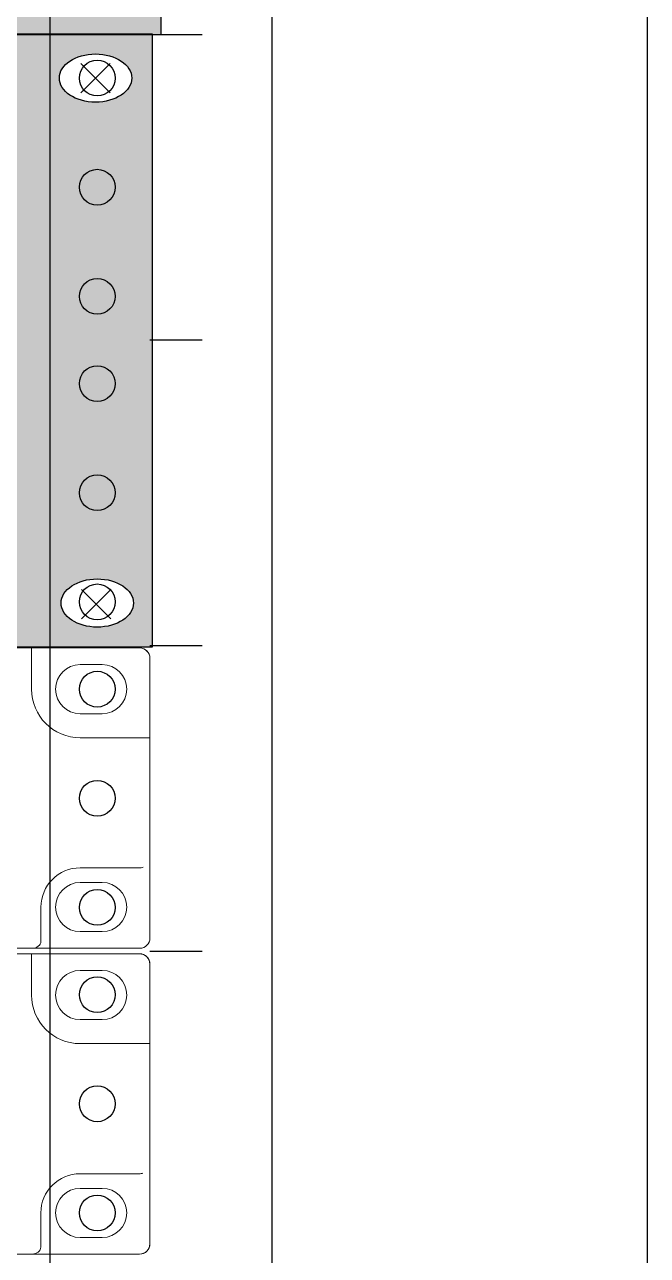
# Model space of a CAD drawing. Header units: millimetres. Extents: x 11355 to 11505, y 8083 to 8171.
# Drawn here: x 11501.09 to 11504.65, y 8148.38 to 8155.43 of the extents above; entities that cross this region are included whole.
import ezdxf

# ---------------------------------------------------------------- set-up
doc = ezdxf.new("R2010")
doc.units = ezdxf.units.MM
for name, color, linetype in [('Bandeja Fija 2U', 7, 'Continuous'), ('Ordenador de cables 2U', 7, 'Continuous'), ('Rack - Base 45U', 7, 'Continuous'), ('Servidor - Dell Power Edge R730', 7, 'Continuous'), ('SW - Aruba Serie 6000', 7, 'Continuous')]:
    doc.layers.add(name, color=color, linetype=linetype)
doc.styles.add('Notes', font='arial.ttf', dxfattribs={"height": 3})

# ---------------------------------------------------------------- blocks, each defined once
blk = doc.blocks.new('*U41')
at = {"layer": 'Bandeja Fija 2U'}
h = blk.add_hatch(color=254, dxfattribs=at)
h.paths.add_polyline_path([(13.02066524082147, 6.829623640554814), (13.02066524082056, 82.55000000000007), (-8.01271707127944, 82.55000000000005), (-8.012717071279411, -6.349999999999964), (473.0173977743088, -6.349999999999964), (473.0173977743088, 82.55000000000005), (451.9840154622088, 82.55000000000007), (451.9840154622088, 6.829623640554814)])
edge = h.paths.add_edge_path(flags=16)
edge.add_ellipse((0, 0), major_axis=(5.007948169547339, 0), ratio=0.6993447283569677, start_angle=0, end_angle=360)
edge = h.paths.add_edge_path(flags=16)
edge.add_ellipse((0, 76.19999999999999), major_axis=(5.007948169547337, 0), ratio=0.6993447283569653, start_angle=0, end_angle=360)
edge = h.paths.add_edge_path(flags=16)
edge.add_ellipse((465.004680703033, 0), major_axis=(-5.007948169547339, 0), ratio=0.6993447283569677, start_angle=0, end_angle=360)
edge = h.paths.add_edge_path(flags=16)
edge.add_ellipse((465.004680703033, 76.19999999999999), major_axis=(-5.007948169547337, 0), ratio=0.6993447283569653, start_angle=0, end_angle=360)
at = {"layer": 'Bandeja Fija 2U', "color": 7, "linetype": 'Continuous'}
for p in [(473.0173977743088, 82.55000000000007), (-8.01271707127944, -6.349999999999966)]:
    blk.add_line(p, (473.0173977743088, -6.349999999999966), dxfattribs=at)
at = {"layer": 'Bandeja Fija 2U', "style": 'Notes', "flags": 3}
blk.add_attdef('CODIGO', (-8.01271707127944, -14.34999999999997), '', height=3, dxfattribs=at)
blk = doc.blocks.new('*U43')
at = {"layer": 'Ordenador de cables 2U'}
h = blk.add_hatch(color=253, dxfattribs=at)
h.paths.add_polyline_path([(473.0000000000016, 6.35000000000025), (453.3800000000063, 6.35000000000025), (453.3800000000063, 3.669999999999959), (451.26, 3.669999999999959), (451.26, 6.35000000000025), (13.57999999999987, 6.35000000000025), (13.57999999999981, 3.669999999999959), (11.46000000000441, 3.669999999999959), (11.46000000000441, 6.35000000000025), (-8.499999999998295, 6.35000000000025), (-8.499999999998295, -82.54999999999984), (11.680000000002, -82.54999999999984), (11.68000000000205, -79.88999999999999), (13.79999999999734, -79.88999999999999), (13.79999999999734, -82.57000000000028), (451.2200000000028, -82.54999999999984), (451.2200000000028, -79.86999999999955), (453.3400000000054, -79.86999999999955), (453.3400000000054, -82.54999999999984), (473.0000000000016, -82.54999999999984)])
h.paths.add_polyline_path([(447.0500000000125, -36.09999999999991), (447.0500000000125, -80.09999999999991, -0.9616593045760485), (443.4554967192411, -80.24056306520632), (443.4500001358102, -36.09999999999991), (443.4500000000126, 3.899999993889196, -1.000026809571442), (447.0499999974252, 3.89990348684961), (447.0521446687941, 3.900000000000091)], flags=16)
edge = h.paths.add_edge_path(flags=16)
edge.add_ellipse((464.7500000000007, 1.13686837721616e-13), major_axis=(5.250000000000102, 0), ratio=0.6666666666666524, start_angle=0, end_angle=360)
edge = h.paths.add_edge_path(flags=16)
edge.add_ellipse((465.0000000000007, -76.19999999999993), major_axis=(5.249999999999821, 0), ratio=0.6666666666666878, start_angle=0, end_angle=360)
h.paths.add_polyline_path([(376.0500000000089, -36.09999999999991), (376.0500000000089, -80.09999999999991, -0.9616593045760662), (372.4554967192374, -80.24056306520646), (372.4500001358065, -36.09999999999991), (372.4500000000089, 3.899999993889196, -1.000026809499864), (376.0499999974217, 3.89990348684961), (376.0521446687905, 3.900000000000091)], flags=16)
h.paths.add_polyline_path([(305.0500000000053, -36.09999999999991), (305.0500000000053, -80.09999999999991, -0.9616593045760171), (301.4554967192338, -80.24056306520627), (301.4500001358029, -36.09999999999991), (301.4500000000053, 3.899999993889196, -1.000026809648133), (305.049999997418, 3.89990348684961), (305.0521446687869, 3.900000000000091)], flags=16)
h.paths.add_polyline_path([(234.0500000000017, -36.09999999999991), (234.0500000000017, -80.09999999999991, -0.9616593045760171), (230.4554967192302, -80.24056306520627), (230.4500001357993, -36.09999999999991), (230.4500000000016, 3.899999993889196, -1.000026809648133), (234.0499999974144, 3.89990348684961), (234.0521446687832, 3.900000000000091)], flags=16)
h.paths.add_polyline_path([(163.049999999998, -36.09999999999991), (163.049999999998, -80.09999999999991, -0.961659304576115), (159.4554967192265, -80.24056306520664), (159.4500001357956, -36.09999999999991), (159.449999999998, 3.899999993889196, -1.000026809648133), (163.0499999974107, 3.89990348684961), (163.0521446687795, 3.900000000000091)], flags=16)
h.paths.add_polyline_path([(92.04999999999438, -36.09999999999991), (92.04999999999438, -80.09999999999991, -0.961659304576115), (88.45549671922288, -80.24056306520664), (88.45000013579198, -36.09999999999991), (88.44999999999436, 3.899999993889196, -1.000026809648133), (92.0499999974071, 3.89990348684961), (92.0521446687759, 3.900000000000091)], flags=16)
h.paths.add_polyline_path([(21.04999999999075, -36.09999999999991), (21.04999999999075, -80.09999999999991, -0.961659304576115), (17.45549671921924, -80.24056306520664), (17.45000013578834, -36.09999999999991), (17.44999999999072, 3.899999993889196, -1.000026809648133), (21.04999999740346, 3.89990348684961), (21.05214466877231, 3.900000000000091)], flags=16)
edge = h.paths.add_edge_path(flags=16)
edge.add_ellipse((-1.13686837721616e-13, 1.13686837721616e-13), major_axis=(5.249999999999975, 0), ratio=0.6666666666666685, start_angle=0, end_angle=360)
edge = h.paths.add_edge_path(flags=16)
edge.add_ellipse((-1.13686837721616e-13, -76.19999999999993), major_axis=(5.249999999999975, 0), ratio=0.6666666666666683, start_angle=0, end_angle=360)
edge = h.paths.add_edge_path()
edge.add_line((30.74999238956161, -42.59843140897009), (30.74999999999073, -34.57142821340267))
edge.add_arc((31.74896721286812, -34.61686506622463), 0.9999999999999968, 177.3957634965571, 180.0073592358809)
edge.add_line((30.74896722111691, -34.61699350912083), (30.74999238956161, -42.59843140897009))
edge = h.paths.add_edge_path(flags=0)
edge.add_arc((38.74999999999255, -60.60999999999842), 8.000000000001704, 180, 270)
edge.add_line((38.74999999999255, -68.61000000000013), (70.74999999999255, -68.61000000000013))
edge.add_arc((70.74999999999255, -60.60999999999831), 8.00000000000182, 270, 360)
edge.add_line((78.74999999999437, -60.60999999999831), (78.74999999999437, -16.61000000000195))
edge.add_arc((70.74999999999255, -16.61000000000195), 8.00000000000182, 0, 90)
edge.add_line((70.74999999999255, -8.610000000000127), (38.74999999999255, -8.610000000000127))
edge.add_arc((38.74999999999255, -16.61000000000195), 8.00000000000182, 90, 180)
edge.add_line((30.74999999999073, -16.61000000000195), (30.74999999999085, -60.60999999999842))
edge = h.paths.add_edge_path(flags=0)
edge.add_arc((425.7500000000107, -16.61000000000195), 8.00000000000182, 0, 90)
edge.add_line((425.7500000000107, -8.610000000000127), (393.7500000000107, -8.610000000000127))
edge.add_arc((393.7500000000107, -16.61000000000195), 8.00000000000182, 90, 180)
edge.add_line((385.7500000000089, -16.61000000000195), (385.750000000009, -60.60999999999842))
edge.add_arc((393.7500000000107, -60.60999999999842), 8.000000000001704, 180, 270)
edge.add_line((393.7500000000107, -68.61000000000013), (425.7500000000107, -68.61000000000013))
edge.add_arc((425.7500000000107, -60.60999999999831), 8.00000000000182, 270, 360)
edge.add_line((433.7500000000126, -60.60999999999831), (433.7500000000126, -16.61000000000195))
edge = h.paths.add_edge_path(flags=0)
edge.add_arc((322.7500000000071, -60.60999999999842), 8.000000000001705, 179.9999999999999, 270)
edge.add_line((322.7500000000071, -68.61000000000013), (354.7500000000071, -68.61000000000013))
edge.add_arc((354.7500000000071, -60.60999999999831), 8.00000000000182, 270, 360)
edge.add_line((362.7500000000089, -60.60999999999831), (362.7500000000089, -16.61000000000195))
edge.add_arc((354.7500000000071, -16.61000000000195), 8.00000000000182, 0, 90)
edge.add_line((354.7500000000071, -8.610000000000127), (322.7500000000071, -8.610000000000127))
edge.add_arc((322.7500000000071, -16.61000000000195), 8.00000000000182, 90, 180)
edge.add_line((314.7500000000053, -16.61000000000195), (314.7500000000054, -60.6099999999984))
edge = h.paths.add_edge_path(flags=0)
edge.add_arc((283.7500000000035, -16.61000000000195), 8.000000000001823, 2.035554996136651e-13, 90)
edge.add_line((283.7500000000035, -8.610000000000127), (251.7500000000035, -8.610000000000127))
edge.add_arc((251.7500000000035, -16.61000000000195), 8.00000000000182, 90, 180)
edge.add_line((243.7500000000016, -16.61000000000195), (243.7500000000018, -60.60999999999842))
edge.add_arc((251.7500000000035, -60.60999999999842), 8.000000000001704, 180, 270)
edge.add_line((251.7500000000035, -68.61000000000013), (283.7500000000035, -68.61000000000013))
edge.add_arc((283.7500000000035, -60.60999999999831), 8.00000000000182, 270, 360)
edge.add_line((291.7500000000053, -60.60999999999831), (291.7500000000053, -16.61000000000192))
edge = h.paths.add_edge_path(flags=0)
edge.add_arc((212.7499999999998, -16.61000000000196), 8.000000000001819, 1.048247211916746e-10, 90)
edge.add_line((212.7499999999998, -8.610000000000142), (180.7499999999998, -8.610000000000127))
edge.add_arc((180.7499999999998, -16.61000000000195), 8.00000000000182, 90, 180)
edge.add_line((172.749999999998, -16.61000000000195), (172.7499999999981, -60.60999999999842))
edge.add_arc((180.7499999999998, -60.60999999999842), 8.000000000001704, 180, 270)
edge.add_line((180.7499999999998, -68.61000000000013), (212.7499999999998, -68.61000000000013))
edge.add_arc((212.7499999999998, -60.60999999999831), 8.00000000000182, 270, 360)
edge.add_line((220.7500000000016, -60.60999999999831), (220.7500000000016, -16.60999999998732))
edge = h.paths.add_edge_path(flags=0)
edge.add_arc((109.7499999999962, -60.60999999999842), 8.000000000001704, 180, 270)
edge.add_line((109.7499999999962, -68.61000000000013), (141.7499999999962, -68.61000000000013))
edge.add_arc((141.7499999999962, -60.60999999999831), 8.00000000000182, 270, 360)
edge.add_line((149.749999999998, -60.60999999999831), (149.749999999998, -16.61000000000195))
edge.add_arc((141.7499999999962, -16.61000000000195), 8.00000000000182, 0, 90)
edge.add_line((141.7499999999962, -8.610000000000127), (109.7499999999962, -8.610000000000127))
edge.add_arc((109.7499999999962, -16.61000000000195), 8.00000000000182, 90, 180)
edge.add_line((101.7499999999944, -16.61000000000195), (101.7499999999945, -60.60999999999842))
at = {"layer": 'Ordenador de cables 2U', "color": 7, "linetype": 'Continuous'}
for p, q in [((473.0000000000016, 6.35000000000025), (453.3800000000063, 6.35000000000025)), ((473.0000000000016, -82.54999999999984), (473.0000000000016, 6.350000000000193)), ((453.3400000000054, -82.54999999999984), (473.0000000000016, -82.54999999999984))]:
    blk.add_line(p, q, dxfattribs=at)
at = {"layer": 'Ordenador de cables 2U', "color": 1}
for p, q in [((462.628679656441, 2.12132034355966), (466.8713203435601, -2.121320343559432)), ((462.628679656441, -2.121320343559432), (466.8713203435605, 2.12132034355966)), ((462.713948379813, -74.24341093306832), (466.9565890669321, -78.48605162018741)), ((462.713948379813, -78.48605162018741), (466.9565890669325, -74.24341093306832))]:
    blk.add_line(p, q, dxfattribs=at)
at = {"layer": 'Ordenador de cables 2U', "color": 7, "linetype": 'Continuous'}
for centre, major_axis, ratio in [((464.7500000000007, 1.13686837721616e-13), (5.250000000000102, 0), 0.6666666666666524), ((465.0000000000007, -76.19999999999993), (5.249999999999821, 0), 0.6666666666666878)]:
    blk.add_ellipse(centre, major_axis=major_axis, ratio=ratio, dxfattribs=at)
at = {"layer": 'Ordenador de cables 2U', "style": 'Notes', "flags": 3}
blk.add_attdef('CÓDIGO', (-8.499999999998295, -90.5499999999999), '', height=3, dxfattribs=at)
blk = doc.blocks.new('Rack 45U')
at = {"layer": 'Rack - Base 45U'}
for p, q in [((2328.770903884529, 1370.15298207524), (2328.770903884539, 1455.271092075243)), ((2326.622753884539, 1370.152982075241), (2326.622753884539, 1454.61109207524)), ((2325.352753884539, 1372.819076268078), (2325.352753884539, 1451.934076268078)), ((2325.922753884539, 1442.939076268078), (2326.222753884539, 1442.939076268078)), ((2325.922753884539, 1441.189076268078), (2326.222753884539, 1441.189076268078)), ((2325.922753884539, 1439.439076268078), (2326.222753884539, 1439.439076268078)), ((2325.922753884539, 1437.689076268078), (2326.222753884539, 1437.689076268078))]:
    blk.add_line(p, q, dxfattribs=at)
for centre in [(2325.622753884539, 1442.689076268078), (2325.622753884539, 1442.064076268078), (2325.622753884539, 1441.439076268078), (2325.622753884539, 1440.939076268078), (2325.622753884539, 1440.314076268078), (2325.622753884539, 1439.689076268078), (2325.622753884539, 1439.189076268078), (2325.622753884539, 1438.564076268078), (2325.622753884539, 1437.939076268078), (2325.622753884539, 1437.439076268078), (2325.622753884539, 1436.814076268078), (2325.622753884539, 1436.189076268078)]:
    blk.add_circle(centre, 0.1024999999999991, dxfattribs=at)
blk = doc.blocks.new('SW - Aruba Serie 6000')
at = {"layer": 'SW - Aruba Serie 6000', "color": 7, "linetype": 'Continuous', "lineweight": 0}
for p, q in [((2358.331778063756, 1418.398778942278), (2359.099532405264, 1418.398778942278)), ((2358.480669932154, 1418.398778942278), (2358.480669932154, 1418.162548682278)), ((2359.099176793463, 1418.398423330477), (2358.535212814894, 1418.398423330477)), ((2359.099532405264, 1418.398778942278), (2359.099176793463, 1418.398423330477)), ((2358.884947591011, 1418.303349106404), (2358.758958119011, 1418.303349106404)), ((2359.158225363711, 1418.33937476023), (2359.158580975512, 1418.339730372031)), ((2359.158225363711, 1418.33937476023), (2359.158225363719, 1416.737639397317)), ((2358.758958119011, 1418.022779111778), (2358.758958119011, 1418.021748258142)), ((2358.758958119011, 1418.021748258142), (2358.884947591011, 1418.021748258142)), ((2358.758958119011, 1417.884260495421), (2359.158580975512, 1417.884260495421)), ((2358.758958119011, 1417.139088593777), (2359.098298979081, 1417.139088593777)), ((2358.884947591011, 1417.055265899404), (2358.758958119011, 1417.055265899404)), ((2358.534335000502, 1416.718834354952), (2358.534335000502, 1416.914465475278)), ((2358.758958119011, 1416.773665051147), (2358.884947591011, 1416.773665051147)), ((2340.21719791155, 1416.678590827069), (2359.099523410511, 1416.678146564499)), ((2359.099176793463, 1416.678590827069), (2359.099532405264, 1416.678235215278)), ((2359.158580975512, 1416.737283785526), (2359.158225363711, 1416.737639397316))]:
    blk.add_line(p, q, dxfattribs=at)
for centre, radius, start, end in [((2358.758958119011, 1418.162548682278), 0.1408004241315804, 90, 270), ((2358.884947591011, 1418.162548682278), 0.1408004241315804, 270, 90), ((2358.758958119011, 1418.162548682278), 0.2782881868576709, 180, 270), ((2358.758958119011, 1416.914465475278), 0.2246231185016472, 90, 180), ((2358.758958119011, 1416.914465475278), 0.1408004241315804, 90, 270), ((2358.884947591011, 1416.914465475278), 0.1408004241315804, 270, 90), ((2359.099523410511, 1416.737204129499), 0.05905756500000078, 270, 0)]:
    blk.add_arc(centre, radius, start, end, dxfattribs=at)
at = {"layer": 'SW - Aruba Serie 6000', "color": 7, "linetype": 'Continuous', "lineweight": 0, "extrusion": (0, 0, -1)}
for centre, major_axis, ratio, start_param, end_param in [((2359.099170796512, 1418.339368763269), (-0.04176000469189317, 0.04176000469183649), 0.9998985176, 0.7855504566456716, 2.3560421969455), ((2359.099514414381, 1418.339712381148), (-0.04177272616282453, -0.04177272616282525), 0.9996954598999997, 2.356346783439934, 3.926838523739693), ((2358.484037387345, 1416.717956540571), (-0.05027865380084401, -0.001771434649026791), 0.7822770925000003, 3.186600423281884, 4.739943457556802)]:
    blk.add_ellipse(centre, major_axis=major_axis, ratio=ratio, start_param=start_param, end_param=end_param, dxfattribs=at)
at = {"layer": 'SW - Aruba Serie 6000', "color": 7, "linetype": 'Continuous', "lineweight": 0, "extrusion": (-1.743665549049605e-14, 1.743665549049605e-14, -0.9999999999999998)}
blk.add_ellipse((2359.098277390028, 1417.209968467126), major_axis=(-0.05012727139538998, 0.05012727139538857), ratio=0.9996954599, start_param=3.632516788636376, end_param=3.926838523739665, dxfattribs=at)
at = {"layer": 'SW - Aruba Serie 6000', "color": 7, "linetype": 'Continuous', "lineweight": 0, "extrusion": (0, 0, -0.9999999999999998)}
blk.add_ellipse((2359.099170796512, 1416.737645394277), major_axis=(-0.04176000469186589, -0.04176000469186446), ratio=0.9998985176, start_param=3.927143110234817, end_param=5.497634850534627, dxfattribs=at)
at = {"layer": 'SW - Aruba Serie 6000', "color": 7, "linetype": 'Continuous', "lineweight": 0, "extrusion": (-1.776653816193766e-14, 1.776653816193766e-14, -1)}
blk.add_ellipse((2359.099514414381, 1416.737301776399), major_axis=(-0.04177272616282453, 0.04177272616282525), ratio=0.9996954598999997, start_param=2.356346783439871, end_param=3.9268385237397, dxfattribs=at)

msp = doc.modelspace()

# ---------------------------------------------------------------- block references
for name, p, xscale, yscale, zscale in [('*U41', (11483.18333054952, 8155.623826645197), 0.0394985, 0.0394985, 0.0394985), ('*U43', (11483.15429554952, 8155.123826645197), 0.03946, 0.03946, 0.03946)]:
    msp.add_blockref(name, p, dxfattribs=dict(xscale=xscale, yscale=yscale, zscale=zscale))
at = {"layer": 'Rack - Base 45U'}
msp.add_blockref('Rack 45U', (9175.880571568448, 6712.434507184113), dxfattribs=at)
at = {"layer": 'Servidor - Dell Power Edge R730'}
for p in [(9142.646310638493, 6733.461034769913), (9142.645961937198, 6731.709117976913)]:
    msp.add_blockref('SW - Aruba Serie 6000', p, dxfattribs=at)

doc.saveas('drawing.dxf')
